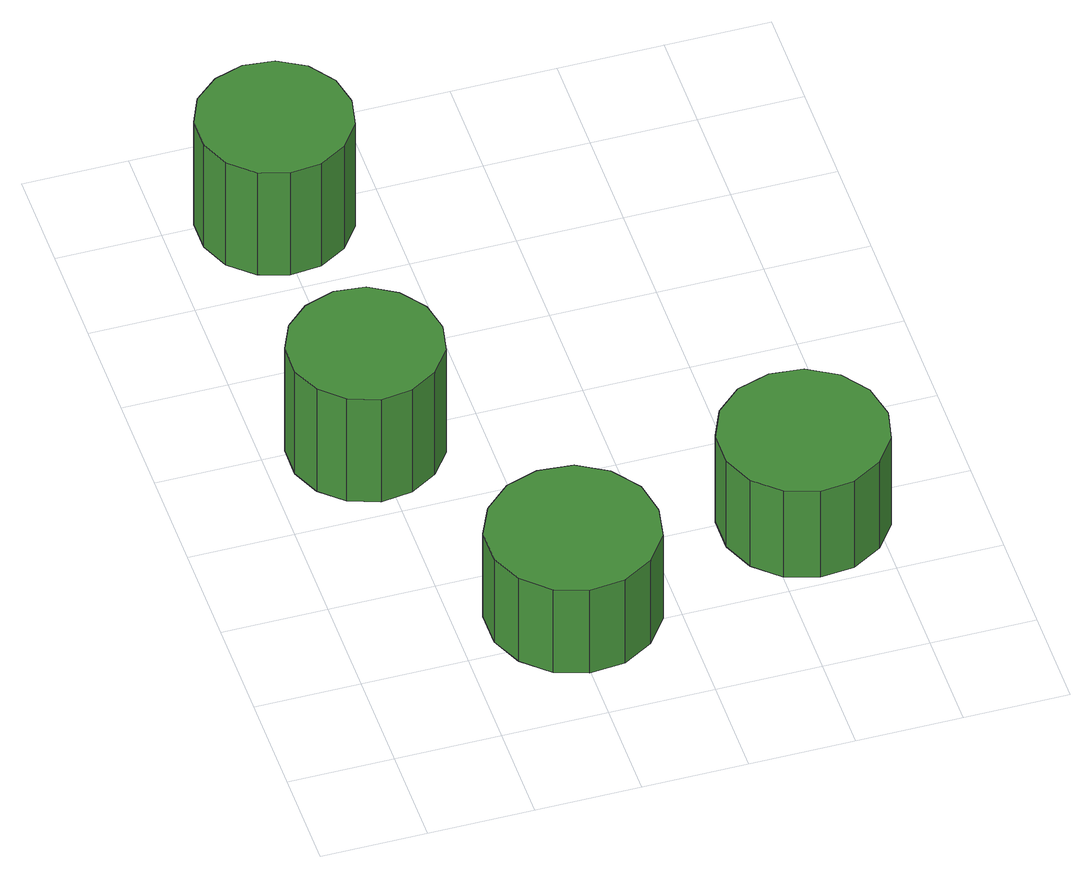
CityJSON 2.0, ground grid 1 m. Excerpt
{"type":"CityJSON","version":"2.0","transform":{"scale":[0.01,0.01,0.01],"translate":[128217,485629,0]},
"CityObjects":{
"tree1":{"type":"SolitaryVegetationObject","attributes":{"function":"something"},"geometry":[{"type":"MultiSurface","lod":"1","boundaries":[[[0,1,2,3,4,5,6,7,8,9,10,11,12,13,14]],[[15,16,17,18,19,20,21,22,23,24,25,26,27,28,29]],[[0,29,28,1]],[[1,28,27,2]],[[2,27,26,3]],[[3,26,25,4]],[[4,25,24,5]],[[5,24,23,6]],[[6,23,22,7]],[[7,22,21,8]],[[8,21,20,9]],[[9,20,19,10]],[[10,19,18,11]],[[11,18,17,12]],[[12,17,16,13]],[[13,16,15,14]],[[14,15,29,0]]]}]},
"tree2":{"type":"SolitaryVegetationObject","attributes":{"function":"something"},"geometry":[{"type":"MultiSurface","lod":"1","boundaries":[[[30,31,32,33,34,35,36,37,38,39,40,41,42,43,44]],[[45,46,47,48,49,50,51,52,53,54,55,56,57,58,59]],[[30,59,58,31]],[[31,58,57,32]],[[32,57,56,33]],[[33,56,55,34]],[[34,55,54,35]],[[35,54,53,36]],[[36,53,52,37]],[[37,52,51,38]],[[38,51,50,39]],[[39,50,49,40]],[[40,49,48,41]],[[41,48,47,42]],[[42,47,46,43]],[[43,46,45,44]],[[44,45,59,30]]]}]},
"tree3":{"type":"SolitaryVegetationObject","attributes":{"function":"something"},"geometry":[{"type":"MultiSurface","lod":"1","boundaries":[[[60,61,62,63,64,65,66,67,68,69,70,71,72,73,74]],[[75,76,77,78,79,80,81,82,83,84,85,86,87,88,89]],[[60,89,88,61]],[[61,88,87,62]],[[62,87,86,63]],[[63,86,85,64]],[[64,85,84,65]],[[65,84,83,66]],[[66,83,82,67]],[[67,82,81,68]],[[68,81,80,69]],[[69,80,79,70]],[[70,79,78,71]],[[71,78,77,72]],[[72,77,76,73]],[[73,76,75,74]],[[74,75,89,60]]]}]},
"tree4":{"type":"SolitaryVegetationObject","attributes":{"function":"something"},"geometry":[{"type":"MultiSurface","lod":"1","boundaries":[[[90,91,92,93,94,95,96,97,98,99,100,101,102,103,104]],[[105,106,107,108,109,110,111,112,113,114,115,116,117,118,119]],[[90,119,118,91]],[[91,118,117,92]],[[92,117,116,93]],[[93,116,115,94]],[[94,115,114,95]],[[95,114,113,96]],[[96,113,112,97]],[[97,112,111,98]],[[98,111,110,99]],[[99,110,109,100]],[[100,109,108,101]],[[101,108,107,102]],[[102,107,106,103]],[[103,106,105,104]],[[104,105,119,90]]]}]}
},
"vertices":[
[166,390,152],[160,419,152],[142,443,152],[116,459,152],[86,462,152],[57,452,152],[35,432,152],[23,405,152],[23,374,152],[35,347,152],[57,327,152],[86,317,152],[116,321,152],[142,336,152],[160,360,152],[160,360,25],[142,336,25],[116,321,25],[86,317,25],[57,327,25],[35,347,25],[23,374,25],[23,405,25],[35,432,25],[57,452,25],[86,462,25],[116,459,25],[142,443,25],[160,419,25],[166,390,25],
[288,133,128],[282,166,128],[262,193,128],[233,210,128],[199,213,128],[168,203,128],[143,180,128],[129,150,128],[129,116,128],[143,86,128],[168,63,128],[199,53,128],[233,56,128],[262,73,128],[282,100,128],[282,100,25],[262,73,25],[233,56,25],[199,53,25],[168,63,25],[143,86,25],[129,116,25],[129,150,25],[143,180,25],[168,203,25],[199,213,25],[233,210,25],[262,193,25],[282,166,25],[288,133,25],
[174,690,152],[168,719,152],[150,744,152],[124,759,152],[94,762,152],[66,753,152],[43,733,152],[31,705,152],[31,675,152],[43,647,152],[66,627,152],[94,618,152],[124,621,152],[150,636,152],[168,660,152],[168,660,25],[150,636,25],[124,621,25],[94,618,25],[66,627,25],[43,647,25],[31,675,25],[31,705,25],[43,733,25],[66,753,25],[94,762,25],[124,759,25],[150,744,25],[168,719,25],[174,690,25],
[519,187,132],[512,220,132],[493,246,132],[464,263,132],[432,266,132],[400,256,132],[376,234,132],[363,204,132],[363,171,132],[376,141,132],[400,119,132],[432,109,132],[464,112,132],[493,129,132],[512,155,132],[512,155,25],[493,129,25],[464,112,25],[432,109,25],[400,119,25],[376,141,25],[363,171,25],[363,204,25],[376,234,25],[400,256,25],[432,266,25],[464,263,25],[493,246,25],[512,220,25],[519,187,25]
]}
